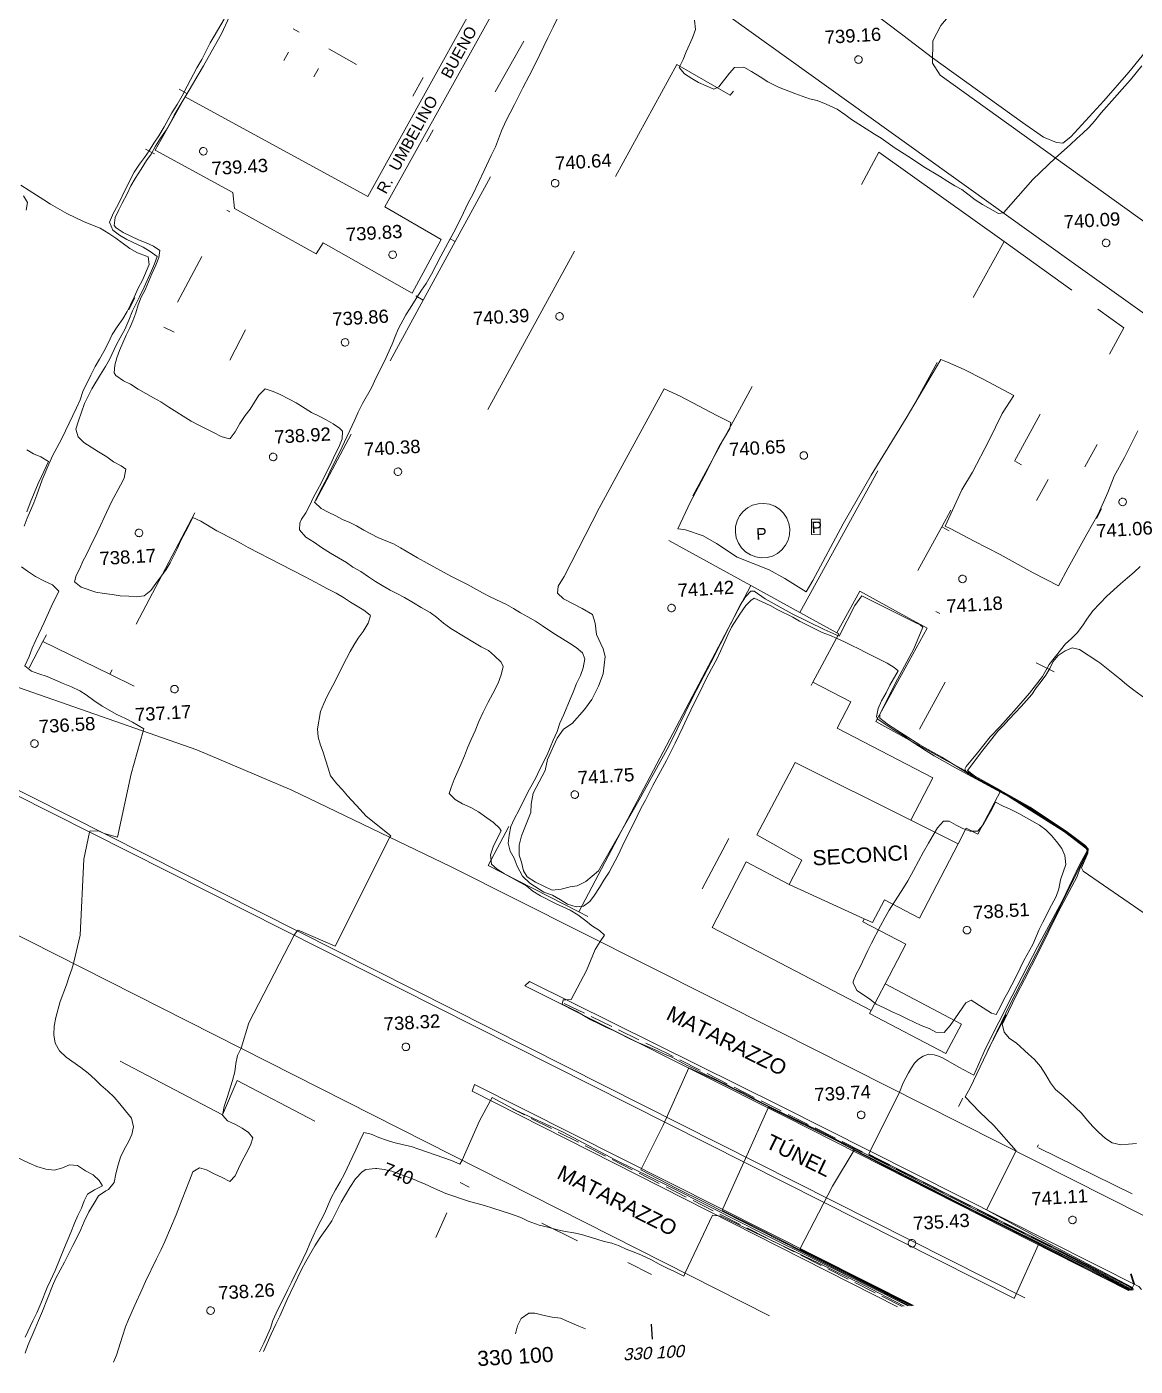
# Model space of a CAD drawing. Header units: metres. Extents: x 329311 to 330425, y 7396637 to 7397287.
# Drawn here: x 330060.4 to 330207, y 7396687.3 to 7396864.5 of the extents above; entities that cross this region are included whole.
import ezdxf
from ezdxf.enums import TextEntityAlignment as Align

# ---------------------------------------------------------------- set-up
doc = ezdxf.new("R2010")
doc.units = ezdxf.units.M
doc.linetypes.add('T02', pattern=[4, 3, -1])
doc.layers.get('0').update_dxf_attribs({"lineweight": 18})
for name, color, linetype, lineweight in [('100_SIST_VIARIO_MEIO_FIO', 8, 'Continuous', 18), ('108_SEP_FIS_CANT_CENT_ILHA', 9, 'Continuous', 18), ('114_VD_PASS_DE_NIVEL', 190, 'Continuous', 18), ('122_TUN', 190, 'T02', 18), ('124_TUN_TOP', 7, 'Continuous', 18), ('144_P_DUPLA_ASF_TOP', 7, 'Continuous', 18), ('168_P_SIMP_PARALE_TOP', 7, 'Continuous', 18), ('206_MURO_E_MURO_ARRIMO', 9, 'Continuous', 18), ('216_EDIF_NOTAVEL', 9, 'Continuous', 18), ('218_EDIF_NOTAVEL_TOP', 7, 'Continuous', 18), ('220_PISCINA_TOP', 4, 'Continuous', 18), ('600_CURVA_MESTRA', 9, 'Continuous', 18), ('602_CURVA_MESTRA_TOP', 9, 'Continuous', 18), ('604_CURVA_INTERM', 9, 'Continuous', 18), ('606_PTO_COTADO', 9, 'Continuous', 18), ('608_PTO_COTADO_INTERVIA', 9, 'Continuous', 18), ('624_SEGM_CURVA_MESTRA', 14, 'Continuous', 18), ('902_MALHA_TEXTO_COORD_UTM', 7, 'Continuous', 13)]:
    doc.layers.add(name, color=color, linetype=linetype, lineweight=lineweight)
doc.layers.add('910_COORD_UTM_COR_ALEGRE', color=7, linetype='Continuous')
doc.styles.get("Standard").update_dxf_attribs({"font": 'arial.ttf'})
doc.styles.add('Style-Arial', font='arial.ttf', dxfattribs={"height": 2})

# ---------------------------------------------------------------- blocks, each defined once
blk = doc.blocks.new('SP04')
at = {"color": 0, "linetype": 'Continuous', "lineweight": 30}
blk.add_line((-1.04, -1.04), (0, 0), dxfattribs=at)
blk = doc.blocks.new('SP09')
at = {"color": 0, "linetype": 'Continuous'}
blk.add_lwpolyline([(-0.03, -0.51), (-0.14, -0.49), (-0.24, -0.46), (-0.31, -0.42), (-0.35, -0.39), (-0.42, -0.31), (-0.47, -0.24), (-0.51, -0.15), (-0.52, -0.09), (-0.52, 0.03), (-0.51, 0.11), (-0.48, 0.2), (-0.44, 0.27), (-0.4, 0.33), (-0.32, 0.39), (-0.23, 0.44), (-0.15, 0.48), (-0.1, 0.48), (-0.03, 0.48), (0.08, 0.48), (0.19, 0.44), (0.27, 0.4), (0.35, 0.32), (0.41, 0.23), (0.46, 0.11), (0.48, 0.03), (0.48, -0.03), (0.47, -0.08), (0.44, -0.21), (0.38, -0.3), (0.31, -0.38), (0.23, -0.44), (0.1, -0.49), (0.02, -0.51)], close=True, dxfattribs=at)
blk = doc.blocks.new('SP10')
at = {"color": 0, "linetype": 'Continuous'}
blk.add_lwpolyline([(-0.03, -0.51), (-0.14, -0.49), (-0.24, -0.46), (-0.31, -0.42), (-0.35, -0.39), (-0.42, -0.31), (-0.47, -0.24), (-0.51, -0.15), (-0.52, -0.09), (-0.52, 0.03), (-0.51, 0.11), (-0.48, 0.2), (-0.44, 0.27), (-0.4, 0.33), (-0.32, 0.39), (-0.23, 0.44), (-0.15, 0.48), (-0.1, 0.48), (-0.03, 0.48), (0.08, 0.48), (0.19, 0.44), (0.27, 0.4), (0.35, 0.32), (0.41, 0.23), (0.46, 0.11), (0.48, 0.03), (0.48, -0.03), (0.47, -0.08), (0.44, -0.21), (0.38, -0.3), (0.31, -0.38), (0.23, -0.44), (0.1, -0.49), (0.02, -0.51)], close=True, dxfattribs=at)

msp = doc.modelspace()

# ---------------------------------------------------------------- linework, layer by layer
at = {"layer": '100_SIST_VIARIO_MEIO_FIO'}
msp.add_lwpolyline([(330218.142, 7396831.568), (330181.209, 7396858.126), (330180.167, 7396859.709), (330180.206, 7396862.661), (330181.264, 7396864.688), (330205.606, 7396893.579), (330241.639, 7396935.98), (330247.101, 7396936.612), (330341.836, 7396867.027), (330341.982, 7396865.227), (330341.565, 7396864.207), (330334.3, 7396854.129), (330285.954, 7396789.712), (330283.975, 7396788.172), (330280.918, 7396787.83), (330279.39, 7396788.015), (330258.134, 7396802.792)], close=True, dxfattribs=at)
for points in [[(330222.613, 7396699.976), (330159.783, 7396731.679), (330116.543, 7396753.407), (330095.47, 7396763.548), (330082.886, 7396768.852), (330050.286, 7396780.228), (330040.656, 7396784.277), (330026.807, 7396790.655), (329966.229, 7396821.613), (329964.315, 7396823.269), (329963.609, 7396824.328), (329963.143, 7396828.674), (329963.81, 7396834.968), (329964.124, 7396836.525), (329965.711, 7396839.128), (329969.207, 7396842.074), (329970.247, 7396843.141), (330004.931, 7396911.746)], [(330126.861, 7396880.623), (330105.491, 7396842.057), (330081.328, 7396855.232), (330077.359, 7396848.192), (330087.66, 7396842.607), (330087.882, 7396840.48), (330098.687, 7396834.467), (330099.583, 7396835.954), (330111.38, 7396829.296), (330115.209, 7396836.369), (330107.748, 7396840.69), (330128.246, 7396877.599)], [(330134.729, 7396879.223), (330198.228, 7396833.698), (330214.843, 7396821.808)], [(330015.507, 7396713.024), (330035.403, 7396752.912), (330037.058, 7396754.069), (330038.094, 7396754.349), (330039.705, 7396754.207), (330158.643, 7396694.019)], [(330206.088, 7396697.372), (330160.687, 7396720.37), (330126.277, 7396737.661), (330126.868, 7396738.208), (330160.144, 7396721.744), (330207.462, 7396697.874), (330207.817, 7396697.494)], [(330175.565, 7396695.215), (330119.282, 7396723.726), (330119.586, 7396724.581), (330177.666, 7396695.364)]]:
    msp.add_lwpolyline(points, dxfattribs=at)
at = {"layer": '108_SEP_FIS_CANT_CENT_ILHA'}
msp.add_lwpolyline([(330192.387, 7396696.404), (330050.752, 7396767.804), (329987.049, 7396800.076), (329972.434, 7396807.171), (329972.104, 7396806.698), (330191.031, 7396696.308)], dxfattribs=at)
at = {"layer": '114_VD_PASS_DE_NIVEL'}
msp.add_lwpolyline([(330206.857, 7396698.173), (330206.476, 7396697.4)], dxfattribs=at)
at = {"layer": '122_TUN'}
for points in [[(330206.639, 7396697.732), (330144.946, 7396728.77), (330131.264, 7396735.431)], [(330176.162, 7396695.257), (330124.628, 7396721.37)]]:
    msp.add_lwpolyline(points, dxfattribs=at)
at = {"layer": '206_MURO_E_MURO_ARRIMO'}
for p, q in [((330146.364, 7396859.502), (330153.406, 7396855.449)), ((330111.453, 7396855.349), (330112.831, 7396857.787)), ((330080.541, 7396856.25), (330081.582, 7396855.687)), ((330153.406, 7396855.449), (330153.868, 7396856.014)), ((330114.13, 7396850.886), (330113.242, 7396849.299)), ((330077.268, 7396847.724), (330076.107, 7396848.338)), ((330170.792, 7396843.635), (330173.104, 7396847.912)), ((330173.104, 7396847.912), (330189.645, 7396836.121)), ((330087.227, 7396840.034), (330086.835, 7396840.248)), ((330116.371, 7396836.479), (330117.038, 7396836.092)), ((330117.038, 7396836.092), (330112.837, 7396828.35)), ((330189.645, 7396836.121), (330198.616, 7396829.653)), ((330112.837, 7396828.35), (330111.848, 7396828.905)), ((330202.071, 7396827.162), (330205.488, 7396824.699)), ((330201.855, 7396799.455), (330202.519, 7396800.733)), ((330178.233, 7396792.611), (330181.402, 7396798.37)), ((330181.402, 7396798.37), (330182.385, 7396797.829)), ((330181.149, 7396786.887), (330180.641, 7396787.146)), ((330062.517, 7396783.194), (330060.694, 7396779.7)), ((330071.368, 7396778.871), (330062.517, 7396783.194)), ((330196.254, 7396779.181), (330193.91, 7396780.377)), ((330074.576, 7396777.303), (330071.368, 7396778.871)), ((330133.401, 7396747.454), (330121.432, 7396753.59)), ((330134.604, 7396746.837), (330133.401, 7396747.454)), ((330072.735, 7396727.669), (330086.285, 7396720.573)), ((330086.285, 7396720.573), (330088.228, 7396725.112)), ((330088.228, 7396725.112), (330098.485, 7396719.751)), ((330194.209, 7396716.244), (330206.59, 7396710.161)), ((330117.696, 7396711.631), (330118.909, 7396711.03)), ((330128.521, 7396706.266), (330133.224, 7396703.936)), ((330139.895, 7396701.047), (330143.024, 7396699.459))]:
    msp.add_line(p, q, dxfattribs=at)
for points in [[(330095.607, 7396864.23), (330096.412, 7396863.778)], [(330094.402, 7396860.033), (330094.993, 7396861.134)], [(330100.349, 7396861.572), (330103.999, 7396859.526)], [(330126.151, 7396862.588), (330122.323, 7396855.891)], [(330146.364, 7396859.502), (330138.254, 7396844.699)], [(330098.377, 7396857.898), (330098.969, 7396859)], [(330117.038, 7396836.092), (330121.727, 7396844.649)], [(330132.848, 7396834.833), (330121.372, 7396813.884)], [(330189.645, 7396836.121), (330185.572, 7396828.719)], [(330080.305, 7396828.084), (330083.538, 7396834.107)], [(330073.879, 7396827.083), (330074.702, 7396828.661)], [(330108.475, 7396820.311), (330112.837, 7396828.35)], [(330079.878, 7396824.096), (330078.526, 7396824.769)], [(330087.239, 7396820.432), (330089.325, 7396824.444)], [(330203.577, 7396821.228), (330205.488, 7396824.699)], [(330180.821, 7396820.085), (330177.666, 7396814.353)], [(330156.32, 7396816.914), (330148.502, 7396802.478)], [(330194.435, 7396813.285), (330191.012, 7396807.065)], [(330103.288, 7396810.644), (330098.609, 7396801.847)], [(330201.945, 7396809.246), (330200.325, 7396806.302)], [(330191.145, 7396806.992), (330191.935, 7396806.558)], [(330172.957, 7396805.794), (330162.633, 7396787.033)], [(330195.46, 7396804.618), (330193.927, 7396801.833)], [(330074.866, 7396785.498), (330082.636, 7396800.215)], [(330182.611, 7396800.567), (330181.402, 7396798.37)], [(330156.153, 7396790.599), (330145.302, 7396796.57)], [(330133.401, 7396747.454), (330156.153, 7396790.599)], [(330162.633, 7396787.033), (330156.153, 7396790.599)], [(330167.535, 7396784.335), (330162.633, 7396787.033)], [(330062.517, 7396783.194), (330062.991, 7396784.103)], [(330071.368, 7396778.871), (330071.678, 7396779.459)], [(330164.125, 7396777.371), (330164.366, 7396777.819)], [(330178.469, 7396771.62), (330181.879, 7396777.817)], [(330124.159, 7396758.717), (330121.432, 7396753.59)], [(330149.699, 7396750.506), (330153.265, 7396757.146)], [(330189.933, 7396733.796), (330187.497, 7396729.137)], [(330184.182, 7396722.799), (330183.602, 7396721.689)], [(330194.193, 7396716.642), (330194.032, 7396716.334)], [(330114.514, 7396704.36), (330115.939, 7396707.616)]]:
    msp.add_lwpolyline(points, dxfattribs=at)
at = {"layer": '216_EDIF_NOTAVEL'}
for points in [[(330175.294, 7396787.27), (330170.578, 7396789.865), (330167.535, 7396784.335), (330167.789, 7396784.195), (330164.366, 7396777.819), (330169.38, 7396775.207), (330167.582, 7396771.754), (330180.226, 7396765.17), (330177.311, 7396759.574), (330183.557, 7396756.455), (330184.633, 7396758.522), (330186.187, 7396757.712), (330189.205, 7396763.508), (330184.463, 7396766.117), (330181.6, 7396767.693), (330177.538, 7396769.928), (330172.673, 7396772.605), (330179.476, 7396784.969)], [(330161.247, 7396751.068), (330171.165, 7396746.535), (330172.256, 7396746.036), (330173.831, 7396749.023), (330178.457, 7396746.584), (330183.557, 7396756.455), (330177.311, 7396759.574), (330162.017, 7396767.211), (330156.962, 7396757.624), (330162.914, 7396754.268)], [(330161.247, 7396751.068), (330171.165, 7396746.535), (330170.957, 7396746.135), (330176.647, 7396743.172), (330173.915, 7396737.925), (330172.085, 7396734.411), (330151.022, 7396745.38), (330155.546, 7396754.068)], [(330173.915, 7396737.925), (330172.085, 7396734.411), (330171.866, 7396733.995), (330181.937, 7396728.684), (330184.004, 7396732.604)]]:
    msp.add_lwpolyline(points, close=True, dxfattribs=at)
at = {"layer": '220_PISCINA_TOP'}
for points in [[(330161.309, 7396798.081), (330161.186, 7396798.826), (330160.911, 7396799.528), (330160.496, 7396800.158), (330159.96, 7396800.688), (330159.324, 7396801.094), (330158.618, 7396801.36), (330157.873, 7396801.473), (330157.12, 7396801.428), (330156.393, 7396801.228), (330155.723, 7396800.882), (330155.14, 7396800.403), (330154.669, 7396799.814), (330154.331, 7396799.14), (330154.141, 7396798.41), (330154.106, 7396797.656), (330154.229, 7396796.912), (330154.504, 7396796.21), (330154.919, 7396795.58), (330155.456, 7396795.05), (330156.091, 7396794.644), (330156.797, 7396794.378), (330157.543, 7396794.265), (330158.296, 7396794.309), (330159.023, 7396794.509), (330159.693, 7396794.856), (330160.276, 7396795.335), (330160.746, 7396795.924), (330161.084, 7396796.598), (330161.275, 7396797.328)], [(330164.163, 7396797.332), (330165.314, 7396797.325), (330165.326, 7396799.378), (330164.175, 7396799.384)]]:
    msp.add_lwpolyline(points, close=True, dxfattribs=at)
at = {"layer": '600_CURVA_MESTRA', "elevation": 740}
for points in [[(330206.596, 7396697.408), (330206.659, 7396697.56), (330206.585, 7396697.621), (330206.217, 7396697.831), (330200.605, 7396700.795), (330195.246, 7396703.545), (330182.356, 7396709.99), (330173.031, 7396714.739), (330171.745, 7396715.393), (330171.925, 7396715.801), (330175.805, 7396723.594), (330176.299, 7396724.842), (330177.022, 7396726.156), (330177.4, 7396726.803), (330177.817, 7396727.428), (330178.338, 7396727.961), (330178.954, 7396728.362), (330179.666, 7396728.598), (330180.405, 7396728.535), (330181.124, 7396728.315), (330181.602, 7396728.091), (330183.649, 7396726.88), (330185.64, 7396725.855), (330187.193, 7396729.378), (330190.714, 7396736.309), (330194.074, 7396742.802), (330197.354, 7396748.851), (330199.651, 7396753.727), (330200.633, 7396755.514), (330200.484, 7396755.858), (330197.632, 7396758.015), (330190.311, 7396762.675), (330183.219, 7396766.468), (330180.393, 7396768.095), (330179.351, 7396768.738), (330178.465, 7396769.315), (330177.376, 7396769.997), (330176.528, 7396770.638), (330174.965, 7396771.555), (330173.919, 7396772.247), (330172.966, 7396772.912), (330172.781, 7396773.217), (330173.002, 7396774.337), (330173.451, 7396775.337), (330174.043, 7396776.411), (330174.554, 7396777.439), (330175.648, 7396779.312), (330175.132, 7396779.764), (330174.179, 7396780.317), (330171.366, 7396781.764), (330170.458, 7396782.23), (330169.505, 7396782.649), (330168.546, 7396783.161), (330167.56, 7396783.604), (330166.575, 7396784.016), (330165.579, 7396784.405), (330164.518, 7396784.904), (330163.545, 7396785.426), (330162.599, 7396785.91), (330161.702, 7396786.424), (330159.712, 7396787.394), (330158.718, 7396787.983), (330156.609, 7396788.918), (330156.14, 7396788.617), (330155.477, 7396787.965), (330154.696, 7396786.822), (330153.601, 7396785.11), (330153.122, 7396784.089), (330152.16, 7396781.907), (330151.648, 7396780.871), (330150.969, 7396779.575), (330150.248, 7396778.283), (330149.792, 7396777.319), (330149.342, 7396776.305), (330148.757, 7396775.228), (330147.685, 7396773.006), (330147.144, 7396771.89), (330146.151, 7396769.74), (330144.994, 7396767.457), (330143.213, 7396764.157), (330142.203, 7396762.197), (330141.673, 7396761.204), (330141.118, 7396760.115), (330139.151, 7396756.066), (330138.618, 7396754.941), (330137.406, 7396752.706), (330136.724, 7396751.646), (330136.143, 7396750.661), (330135.487, 7396749.631), (330134.876, 7396748.808), (330134.046, 7396748.181), (330133.045, 7396748.094), (330131.893, 7396748.447), (330130.976, 7396749.051), (330129.918, 7396749.632), (330128.778, 7396750.032), (330126.908, 7396751.24), (330125.949, 7396752.148), (330125.251, 7396753.479), (330124.84, 7396754.535), (330124.309, 7396755.453), (330124.07, 7396756.533), (330124.203, 7396757.598), (330124.417, 7396758.728), (330124.859, 7396759.716), (330125.506, 7396760.912), (330126.712, 7396763.364), (330127.255, 7396764.297), (330127.783, 7396765.266), (330128.216, 7396766.204), (330129.207, 7396768.23), (330130.016, 7396770.154), (330130.556, 7396771.306), (330130.897, 7396772.401), (330131.406, 7396773.561), (330132.25, 7396775.593), (330132.661, 7396776.514), (330133.104, 7396777.647), (330133.629, 7396778.714), (330133.968, 7396779.728), (330134.203, 7396780.905), (330133.873, 7396781.697), (330133.05, 7396782.418), (330132.186, 7396782.977), (330130.318, 7396784.139), (330129.46, 7396784.705), (330128.609, 7396785.292), (330127.655, 7396785.888), (330126.658, 7396786.468), (330125.703, 7396786.994), (330124.783, 7396787.555), (330123.831, 7396788.072), (330121.669, 7396789.104), (330120.664, 7396789.621), (330118.699, 7396790.732), (330116.649, 7396791.772), (330115.52, 7396792.367), (330113.366, 7396793.578), (330112.087, 7396794.256), (330109.799, 7396795.594), (330108.913, 7396796.109), (330107.862, 7396796.507), (330106.836, 7396796.966), (330104.984, 7396797.918), (330103.999, 7396798.49), (330103.103, 7396798.956), (330102.166, 7396799.356), (330101.255, 7396799.82), (330100.243, 7396800.29), (330099.345, 7396800.78), (330098.426, 7396801.635), (330099.501, 7396803.723), (330100.118, 7396804.865), (330100.664, 7396806.027), (330101.765, 7396808.204), (330103.762, 7396812.509), (330104.203, 7396813.542), (330104.786, 7396814.664), (330105.983, 7396816.764), (330106.606, 7396818.126), (330107.693, 7396820.276), (330108.697, 7396822.516), (330109.098, 7396823.543), (330109.501, 7396824.511), (330110.514, 7396826.401), (330111.097, 7396827.283), (330111.88, 7396828.577), (330112.589, 7396829.663), (330113.198, 7396830.559), (330113.932, 7396831.769), (330115.144, 7396834.176), (330116.408, 7396836.445), (330117.078, 7396837.75), (330118.154, 7396839.923), (330118.764, 7396841.22), (330119.375, 7396842.323), (330120.873, 7396845.517), (330121.825, 7396847.471), (330122.383, 7396848.651), (330123.173, 7396850.747), (330123.732, 7396852.024), (330124.896, 7396854.252), (330125.993, 7396856.435), (330126.827, 7396858.016), (330127.702, 7396859.741), (330129.287, 7396863.063), (330129.996, 7396864.438), (330130.63, 7396865.758)], [(330148.685, 7396865.398), (330148.85, 7396864.171), (330148.441, 7396863.045), (330147.589, 7396861.189), (330147.196, 7396860.182), (330146.698, 7396859.133), (330147.367, 7396858.296), (330148.34, 7396857.665), (330149.245, 7396857.158), (330151.274, 7396856.238), (330151.938, 7396856.57), (330153.355, 7396858.373), (330154.011, 7396859.134), (330155.214, 7396859.148), (330156.255, 7396858.617), (330157.402, 7396857.908), (330158.399, 7396857.214), (330159.835, 7396856.516), (330161.967, 7396855.665), (330163.937, 7396854.997), (330164.944, 7396854.75), (330166.133, 7396854.264), (330167.557, 7396853.615), (330168.581, 7396852.925), (330169.488, 7396852.253), (330171.405, 7396851.013), (330172.525, 7396850.312), (330173.372, 7396849.759), (330175.229, 7396848.458), (330177.254, 7396847.177), (330179.044, 7396846.007), (330181.117, 7396844.743), (330182.214, 7396844.043), (330183.153, 7396843.488), (330184.069, 7396842.971), (330185.847, 7396841.615), (330186.803, 7396841.013), (330188.9, 7396839.829), (330189.587, 7396839.893), (330193.442, 7396844.308), (330196.43, 7396847.181), (330197.593, 7396848.176), (330198.451, 7396848.941), (330199.284, 7396849.744), (330200.078, 7396850.453), (330200.844, 7396851.176), (330201.626, 7396852.036), (330202.509, 7396853.112), (330204.235, 7396855.093), (330205.636, 7396856.652), (330206.391, 7396857.504), (330207.884, 7396859.344)], [(330091.697, 7396689.288), (330092.71, 7396691.581), (330093.346, 7396692.886), (330093.845, 7396693.964), (330094.817, 7396696.184), (330095.774, 7396698.097), (330096.237, 7396699.12), (330096.717, 7396700.115), (330097.295, 7396701.19), (330098.495, 7396703.243), (330099.198, 7396704.361), (330100.097, 7396705.613), (330100.724, 7396706.569), (330101.378, 7396707.894), (330101.966, 7396709.035), (330103.098, 7396710.989), (330103.879, 7396712.11), (330104.738, 7396713.058), (330105.224, 7396713.344), (330106.529, 7396713.513), (330106.689, 7396713.494)]]:
    msp.add_lwpolyline(points, dxfattribs=at)
at = {"layer": '600_CURVA_MESTRA', "flags": 128}
for points, elevation in [([(330112.22, 7396711.776), (330113.006, 7396711.446), (330114.325, 7396710.861), (330115.824, 7396710.168), (330118.818, 7396709.189), (330120.946, 7396708.586), (330122.014, 7396708.227), (330124.504, 7396707.446), (330125.72, 7396707.012), (330126.697, 7396706.531), (330128.147, 7396705.994), (330129.324, 7396705.727), (330130.588, 7396705.395), (330131.634, 7396705.142), (330132.734, 7396704.986), (330133.753, 7396704.783), (330135.788, 7396704.161), (330136.776, 7396703.837), (330137.782, 7396703.622), (330138.731, 7396703.257), (330139.687, 7396702.805), (330140.742, 7396702.42), (330141.706, 7396702.032), (330142.912, 7396701.452), (330144.027, 7396700.84), (330145.112, 7396700.301), (330146.079, 7396699.868), (330147.286, 7396699.241), (330147.471, 7396699.673), (330151.086, 7396707.299), (330151.861, 7396707.233), (330152.206, 7396707.203), (330158.781, 7396704.019), (330165.227, 7396700.927), (330171.01, 7396698.086), (330176.441, 7396695.277)], 740), ([(330191.003, 7396696.306), (330194.194, 7396703.432)], 735), ([(330194.194, 7396703.432), (330206.132, 7396697.375)], 735)]:
    msp.add_lwpolyline(points, dxfattribs=dict(at, elevation=elevation))
at = {"layer": '604_CURVA_INTERM', "flags": 128}
for points, elevation in [([(330212.788, 7396866.662), (330206.137, 7396858.508), (330202.833, 7396854.695), (330198.496, 7396849.941), (330197.412, 7396849.132), (330196.57, 7396849.219), (330194.846, 7396849.926), (330192.086, 7396851.859), (330180.203, 7396860.404), (330176.267, 7396863.402), (330169.942, 7396868.222)], 739), ([(330086.512, 7396865.525), (330085.189, 7396863.255), (330084.643, 7396862.374), (330084.134, 7396861.333), (330083.535, 7396860.187), (330082.889, 7396859.061), (330081.606, 7396856.667), (330080.936, 7396855.368), (330080.277, 7396854.247), (330079.593, 7396853.136), (330079.083, 7396852.257), (330078.569, 7396851.285), (330077.873, 7396850.087), (330077.216, 7396849.118), (330076.593, 7396848.111), (330075.955, 7396847.22), (330075.29, 7396846.328), (330074.606, 7396845.274), (330073.552, 7396843.211), (330072.414, 7396840.918), (330071.876, 7396839.902), (330071.316, 7396838.657), (330071.754, 7396837.61), (330072.665, 7396836.957), (330073.647, 7396836.384), (330075.779, 7396835.347), (330076.709, 7396834.802), (330077.627, 7396834.111), (330077.278, 7396833.164), (330076.898, 7396832.231), (330075.915, 7396830.081), (330075.304, 7396828.792), (330074.373, 7396826.929), (330073.89, 7396825.716), (330073.363, 7396824.464), (330072.734, 7396823.363), (330072.248, 7396822.475), (330071.349, 7396820.499), (330070.813, 7396819.566), (330070.145, 7396818.518), (330069.003, 7396816.63), (330068.029, 7396814.682), (330067.24, 7396812.39), (330066.874, 7396811.272), (330067.175, 7396810.253), (330067.94, 7396809.512), (330069.884, 7396808.276), (330070.97, 7396807.64), (330071.874, 7396806.962), (330072.889, 7396806.443), (330073.502, 7396805.989), (330073.284, 7396804.826), (330072.787, 7396803.868), (330071.597, 7396801.682), (330070.621, 7396799.618), (330070.133, 7396798.551), (330069.72, 7396797.599), (330068.741, 7396795.652), (330068.303, 7396794.718), (330067.811, 7396793.809), (330067.403, 7396792.869), (330066.94, 7396791.946), (330066.7, 7396791.114), (330067.57, 7396790.389), (330069.532, 7396789.736), (330070.625, 7396789.544), (330071.701, 7396789.428), (330072.723, 7396789.241), (330073.877, 7396789.188), (330074.886, 7396789.119), (330075.901, 7396789.259), (330076.797, 7396789.952), (330077.451, 7396790.874), (330078.825, 7396792.713), (330079.336, 7396793.613), (330079.863, 7396794.593), (330080.314, 7396795.535), (330080.724, 7396796.481), (330081.781, 7396798.447), (330082.246, 7396799.446), (330082.346, 7396799.613), (330083.419, 7396799.111), (330085.533, 7396797.842), (330087.694, 7396796.752), (330088.76, 7396796.176), (330089.668, 7396795.639), (330093.967, 7396793.416), (330097.198, 7396791.773), (330099.182, 7396790.713), (330100.072, 7396790.216), (330101.318, 7396789.606), (330102.29, 7396789.029), (330103.227, 7396788.391), (330104.104, 7396787.883), (330104.973, 7396787.352), (330105.81, 7396786.683), (330105.862, 7396786.591), (330105.537, 7396785.626), (330104.868, 7396784.54), (330104.229, 7396783.651), (330103.666, 7396782.731), (330103.166, 7396781.864), (330102.191, 7396780.021), (330101.266, 7396778.141), (330100.138, 7396775.964), (330099.67, 7396775.017), (330099.252, 7396773.954), (330098.852, 7396771.651), (330098.953, 7396770.531), (330099.239, 7396769.497), (330099.61, 7396768.565), (330099.919, 7396767.54), (330100.275, 7396766.466), (330100.571, 7396765.42), (330101.382, 7396764.392), (330102.132, 7396763.595), (330102.831, 7396762.777), (330104.498, 7396760.984), (330105.243, 7396760.16), (330105.712, 7396759.725), (330108.531, 7396757.474), (330108.425, 7396757.314), (330101.194, 7396742.912), (330096.291, 7396745.011), (330096.166, 7396744.91), (330095.769, 7396744.342), (330089.763, 7396732.741), (330088.732, 7396729.397), (330088.272, 7396728.423), (330088.058, 7396727.371), (330087.905, 7396726.258), (330087.62, 7396725.153), (330086.879, 7396722.881), (330086.508, 7396721.676), (330086.263, 7396720.537), (330086.96, 7396719.79), (330087.988, 7396719.326), (330088.896, 7396718.809), (330089.719, 7396718.236), (330090.296, 7396717.552), (330089.983, 7396716.588), (330089.405, 7396715.459), (330088.84, 7396714.412), (330088.401, 7396713.47), (330087.941, 7396712.534), (330087.245, 7396711.771), (330086.248, 7396712.296), (330085.257, 7396712.759), (330084.182, 7396713.305), (330083.223, 7396713.592), (330082.345, 7396713.054), (330081.928, 7396711.888), (330080.928, 7396709.455), (330080.128, 7396707.365), (330078.634, 7396703.821), (330078.183, 7396702.777), (330077.553, 7396701.533), (330076.112, 7396698.531), (330075.598, 7396697.455), (330074.678, 7396695.408), (330073.867, 7396693.523), (330073.447, 7396692.535), (330073.03, 7396691.334), (330072.246, 7396688.807), (330071.867, 7396687.887)], 738), ([(330087.215, 7396865.851), (330086.15, 7396863.574), (330084.402, 7396860.442), (330083.767, 7396859.345), (330083.056, 7396858.167), (330081.864, 7396856.114), (330079.877, 7396852.821), (330079.406, 7396851.871), (330078.806, 7396850.823), (330078.09, 7396849.799), (330077.427, 7396848.718), (330076.835, 7396847.675), (330076.236, 7396846.831), (330075.511, 7396845.668), (330074.717, 7396844.463), (330074.152, 7396843.485), (330073.686, 7396842.403), (330073.019, 7396841.201), (330072.557, 7396840.3), (330072.087, 7396839.272), (330071.936, 7396838.217), (330072.206, 7396837.904), (330073.121, 7396837.31), (330075.152, 7396836.313), (330076.167, 7396835.93), (330077.149, 7396835.481), (330077.985, 7396834.92), (330077.865, 7396833.975), (330077.464, 7396832.98), (330076.935, 7396831.835), (330076.05, 7396829.722), (330075.523, 7396828.736), (330075.137, 7396827.718), (330074.799, 7396826.677), (330074.434, 7396825.636), (330074.023, 7396824.678), (330073.548, 7396823.729), (330073.085, 7396822.722), (330072.649, 7396821.69), (330072.316, 7396820.743), (330072.026, 7396819.771), (330071.951, 7396818.725), (330072.175, 7396818.406), (330073.171, 7396817.698), (330074.115, 7396817.217), (330075.135, 7396816.585), (330077.16, 7396815.44), (330078.131, 7396814.885), (330079.179, 7396814.191), (330082.133, 7396812.355), (330083.061, 7396811.855), (330084.017, 7396811.368), (330085.097, 7396810.862), (330086.082, 7396810.328), (330087.164, 7396810.013), (330087.279, 7396810.051), (330087.963, 7396810.939), (330088.55, 7396812.026), (330089.258, 7396813.095), (330089.922, 7396813.934), (330090.527, 7396814.85), (330091.066, 7396815.797), (330091.922, 7396816.61), (330092.975, 7396816.285), (330093.9, 7396815.887), (330095.094, 7396815.239), (330096.022, 7396814.777), (330098.054, 7396813.482), (330099.046, 7396813.009), (330099.977, 7396812.506), (330100.896, 7396811.976), (330101.735, 7396811.404), (330102.164, 7396811.019), (330102.087, 7396810.01), (330101.649, 7396808.894), (330101.178, 7396807.997), (330100.734, 7396807.029), (330099.357, 7396804.23), (330098.779, 7396803.168), (330098.283, 7396802.188), (330097.825, 7396801.217), (330097.278, 7396800.225), (330096.748, 7396799.364), (330096.514, 7396798.849), (330096.453, 7396797.975), (330097.308, 7396796.999), (330098.452, 7396796.292), (330099.382, 7396795.613), (330100.554, 7396794.864), (330102.682, 7396793.635), (330103.523, 7396793.05), (330104.554, 7396792.447), (330105.589, 7396791.735), (330106.493, 7396791.142), (330107.41, 7396790.59), (330108.447, 7396790.005), (330109.343, 7396789.53), (330110.362, 7396789.035), (330111.536, 7396788.309), (330112.564, 7396787.696), (330113.728, 7396787.031), (330114.564, 7396786.426), (330115.494, 7396785.613), (330116.499, 7396784.933), (330118.384, 7396783.774), (330119.368, 7396783.158), (330120.502, 7396782.513), (330121.444, 7396782.004), (330122.257, 7396781.297), (330123.13, 7396780.485), (330123.413, 7396779.88), (330123.139, 7396778.793), (330122.726, 7396777.692), (330122.032, 7396776.314), (330121.4, 7396775.162), (330120.771, 7396773.839), (330120.169, 7396772.627), (330119.69, 7396771.396), (330119.188, 7396770.22), (330118.688, 7396769.141), (330118.299, 7396768.095), (330117.816, 7396766.92), (330116.92, 7396764.935), (330116.524, 7396763.889), (330116.259, 7396763.112), (330117.064, 7396762.295), (330118.009, 7396761.749), (330119.144, 7396761.227), (330120.12, 7396760.669), (330121.225, 7396759.896), (330122.109, 7396759.239), (330122.921, 7396758.51), (330123.136, 7396758.155), (330122.596, 7396757.143), (330122.079, 7396756.058), (330121.736, 7396754.981), (330121.839, 7396753.75), (330122.601, 7396753.075), (330123.569, 7396752.474), (330126.516, 7396750.836), (330127.335, 7396750.168), (330128.35, 7396749.561), (330130.321, 7396748.545), (330132.266, 7396747.682), (330133.292, 7396747.042), (330134.176, 7396746.396), (330135.22, 7396745.551), (330136.128, 7396744.955), (330136.782, 7396744.376), (330136.236, 7396743.511), (330135.555, 7396742.45), (330134.406, 7396739.69), (330132.414, 7396735.843), (330131.687, 7396735.823), (330131.322, 7396735.813), (330131.19, 7396735.222), (330133.052, 7396734.292), (330134.019, 7396733.741), (330134.982, 7396733.168), (330136.026, 7396732.686), (330137.049, 7396732.163), (330137.984, 7396731.759), (330138.97, 7396731.281), (330139.869, 7396730.795), (330140.904, 7396730.299), (330141.853, 7396729.883), (330142.788, 7396729.517), (330143.82, 7396729.061), (330144.739, 7396728.624), (330145.689, 7396728.207), (330147.637, 7396727.169), (330148.684, 7396726.683), (330149.699, 7396726.16), (330151.883, 7396725.072), (330153.139, 7396724.449), (330154.031, 7396723.979), (330155.125, 7396723.497), (330156.281, 7396722.868), (330157.224, 7396722.376), (330158.06, 7396721.978), (330161.71, 7396720.166), (330164.822, 7396718.646), (330168.055, 7396717.02), (330169.549, 7396716.249), (330171.396, 7396715.385), (330177.618, 7396712.2), (330185.9, 7396708.035), (330195.221, 7396703.382), (330200.564, 7396700.695), (330206.531, 7396697.507), (330206.556, 7396697.405)], 739), ([(330059.611, 7396843.555), (330060.708, 7396842.864), (330061.666, 7396842.232), (330062.664, 7396841.623), (330063.518, 7396841.054), (330064.468, 7396840.5), (330065.683, 7396839.834), (330067.998, 7396838.694), (330070.095, 7396837.857), (330071.231, 7396837.157), (330072.155, 7396836.555), (330073.011, 7396835.949), (330074.019, 7396835.185), (330075.015, 7396834.602), (330076.245, 7396834.166), (330076.446, 7396834.078), (330076.597, 7396833.08), (330075.679, 7396830.989), (330075.145, 7396829.929), (330074.577, 7396828.744), (330074.121, 7396827.737), (330073.653, 7396826.846), (330073.112, 7396825.885), (330072.346, 7396824.834), (330071.681, 7396823.81), (330071.159, 7396822.68), (330070.598, 7396821.57), (330070.022, 7396820.529), (330069.457, 7396819.56), (330068.88, 7396818.428), (330068.348, 7396817.33), (330067.869, 7396816.397), (330067.46, 7396815.183), (330066.972, 7396814.097), (330065.509, 7396811.087), (330064.981, 7396809.98), (330064.385, 7396808.823), (330063.836, 7396807.836), (330063.301, 7396806.655), (330062.43, 7396804.584), (330061.72, 7396802.596), (330061.313, 7396801.544), (330060.448, 7396799.516), (330060.043, 7396798.456)], 737), ([(330059.956, 7396842.141), (330060.486, 7396841.266), (330060.304, 7396840.235)], 736), ([(330207.325, 7396811.052), (330206.18, 7396808.774), (330205.559, 7396807.544), (330204.217, 7396805.069), (330203.361, 7396802.891), (330202.115, 7396800.042), (330200.606, 7396797.383), (330198.122, 7396792.927), (330196.849, 7396790.579), (330193.481, 7396792.303), (330189.129, 7396794.7), (330185.683, 7396796.482), (330182.63, 7396798.117), (330181.872, 7396798.462), (330184.078, 7396803.276), (330185.476, 7396805.614), (330187.652, 7396809.756), (330189.398, 7396813.348), (330190.954, 7396815.722), (330186.873, 7396817.889), (330184.352, 7396819.158), (330182.159, 7396820.152), (330181.302, 7396820.506), (330176.689, 7396812.733), (330172.081, 7396805.188), (330168.352, 7396798.761), (330164.349, 7396791.286), (330163.453, 7396789.755), (330160.64, 7396791.546), (330158.566, 7396792.658), (330154.328, 7396794.339), (330151.599, 7396796.177), (330149.856, 7396797.193), (330147.536, 7396797.98), (330146.915, 7396798.043), (330146.493, 7396798.124), (330148.153, 7396801.57), (330149.984, 7396805.049), (330151.949, 7396808.979), (330153.377, 7396811.37), (330153.504, 7396812.172), (330151.647, 7396813.097), (330146.801, 7396815.666), (330144.684, 7396816.612), (330138.066, 7396804.487), (330136.113, 7396800.82), (330131.488, 7396791.809), (330130.692, 7396790.507), (330130.568, 7396789.615), (330131.376, 7396788.837), (330133.834, 7396787.571), (330135.233, 7396786.763), (330135.552, 7396785.624), (330135.758, 7396784.119), (330136.644, 7396782.248), (330136.903, 7396781.225), (330136.61, 7396778.929), (330136.024, 7396777.278), (330135.128, 7396775.526), (330134.175, 7396774.199), (330132.537, 7396772.375), (330131.365, 7396771.621), (330130.563, 7396770.408), (330129.259, 7396767.576), (330128.934, 7396766.15), (330127.38, 7396763.144), (330127.088, 7396761.672), (330127.068, 7396760.566), (330125.816, 7396757.485), (330125.512, 7396756.256), (330125.512, 7396754.94), (330125.815, 7396753.995), (330126.109, 7396752.882), (330126.553, 7396752.074), (330127.675, 7396751.36), (330129.874, 7396750.326), (330131.072, 7396750.42), (330132.262, 7396750.739), (330133.167, 7396750.881), (330134.334, 7396751.45), (330136.015, 7396752.863), (330141.168, 7396761.866), (330145.295, 7396769.376), (330148.551, 7396776.022), (330150.844, 7396780.397), (330154.737, 7396787.987), (330155.462, 7396789.12), (330156.173, 7396789.864), (330156.578, 7396789.838), (330158.055, 7396788.861), (330161.61, 7396786.858), (330165.857, 7396784.778), (330167.854, 7396783.926), (330169.901, 7396787.972), (330170.858, 7396789.237), (330177.974, 7396785.683), (330178.572, 7396785.418), (330178.893, 7396785.088), (330177.707, 7396782.245), (330175.242, 7396777.631), (330173.201, 7396773.527), (330173.213, 7396773.072), (330174.369, 7396772.185), (330178.523, 7396769.55), (330181.405, 7396767.897), (330184.753, 7396765.809), (330184.988, 7396765.627), (330191.142, 7396762.267), (330192.905, 7396761.152), (330197.761, 7396758), (330200.432, 7396755.99), (330200.571, 7396755.853), (330200.604, 7396755.78), (330200.67, 7396755.462), (330198.131, 7396750.285), (330193.904, 7396741.907), (330190.516, 7396735.308), (330188.673, 7396731.55), (330185.145, 7396724.178), (330184.507, 7396722.97), (330186.403, 7396720.993), (330188.299, 7396719.196), (330191.233, 7396715.81), (330187.312, 7396708.039), (330194.053, 7396704.366), (330206.642, 7396697.738), (330206.739, 7396697.551), (330206.674, 7396697.414)], 741), ([(330060.385, 7396808.535), (330061.302, 7396808.038), (330062.234, 7396807.628), (330063.26, 7396806.997), (330062.322, 7396805.021), (330061.882, 7396804.084), (330060.839, 7396801.559), (330060.378, 7396800.346)], 736), ([(330059.674, 7396793.085), (330060.509, 7396792.482), (330061.529, 7396791.785), (330062.717, 7396791.202), (330063.797, 7396790.705), (330064.627, 7396789.863), (330063.611, 7396787.779), (330062.702, 7396785.693), (330061.583, 7396783.386), (330061.104, 7396782.306), (330060.689, 7396781.199), (330060.147, 7396779.994), (330061.016, 7396779.259), (330061.972, 7396778.901), (330063.086, 7396778.556), (330065.214, 7396777.653), (330066.301, 7396777.186), (330067.389, 7396776.662), (330068.267, 7396776.152), (330069.263, 7396775.389), (330070.372, 7396774.663), (330072.317, 7396773.531), (330073.436, 7396773.003), (330074.368, 7396772.509), (330075.871, 7396771.661), (330075.765, 7396771.337), (330074.218, 7396765.715), (330072.388, 7396757.304), (330070.617, 7396757.79), (330069.946, 7396758.128), (330068.754, 7396758.143), (330068.704, 7396757.989), (330067.948, 7396754.427), (330067.437, 7396744.359), (330066.587, 7396740.603), (330066.348, 7396739.869), (330065.994, 7396738.891), (330065.631, 7396737.764), (330064.829, 7396735.56), (330064.225, 7396733.447), (330064.017, 7396732.334), (330063.948, 7396731.155), (330064.157, 7396730.079), (330064.74, 7396729.048), (330065.586, 7396728.24), (330067.542, 7396726.847), (330068.516, 7396726.1), (330069.421, 7396725.279), (330070.175, 7396724.494), (330071.099, 7396723.709), (330071.932, 7396722.944), (330072.721, 7396722.057), (330073.442, 7396721.102), (330074.232, 7396720.161), (330074.49, 7396719.02), (330074.296, 7396717.988), (330073.832, 7396716.997), (330073.328, 7396716.105), (330072.806, 7396714.986), (330072.498, 7396713.963), (330072.169, 7396712.791), (330071.944, 7396711.644), (330071.222, 7396710.721), (330070.828, 7396710.533), (330069.858, 7396709.885), (330069.314, 7396708.908), (330068.59, 7396707.75), (330067.998, 7396706.47), (330067.536, 7396705.413), (330067.058, 7396704.393), (330066.486, 7396703.314), (330065.402, 7396701.111), (330064.229, 7396698.985), (330063.775, 7396697.985), (330062.475, 7396694.609), (330061.929, 7396693.371), (330061.497, 7396692.315), (330060.524, 7396690.069), (330060.169, 7396689.083)], 737), ([(330208.733, 7396775.331), (330206.802, 7396776.751), (330205.82, 7396777.523), (330204.949, 7396778.28), (330202.295, 7396780.361), (330202.04, 7396780.55), (330199.63, 7396782.14), (330198.648, 7396782.38), (330197.719, 7396781.973), (330196.802, 7396781.356), (330196.145, 7396780.538), (330195.714, 7396779.622), (330195.178, 7396778.74), (330194.57, 7396777.92), (330193.882, 7396777.065), (330193.309, 7396776.201), (330192.625, 7396775.387), (330191.91, 7396774.582), (330191.144, 7396773.812), (330190.271, 7396772.902), (330189.562, 7396772.107), (330188.841, 7396771.345), (330187.55, 7396769.707), (330186.832, 7396768.826), (330184.811, 7396766.151), (330185.721, 7396765.444), (330193.111, 7396761.278), (330198.02, 7396757.969), (330200.33, 7396756.254), (330200.776, 7396755.784), (330200.746, 7396755.222), (330199.88, 7396753.256), (330200.09, 7396752.822), (330208.19, 7396747.254)], 743), ([(330177.126, 7396695.326), (330172.637, 7396697.607), (330165.037, 7396701.396), (330150.114, 7396708.99), (330146.259, 7396710.899), (330141.607, 7396713.317), (330144.551, 7396719.243), (330147.942, 7396726.816), (330151.871, 7396724.978), (330158.789, 7396721.507), (330167.77, 7396717.065), (330177.582, 7396712.018), (330183.793, 7396708.867), (330195.176, 7396703.213), (330200.541, 7396700.586)], 738), ([(330176.908, 7396695.31), (330171.398, 7396698.094), (330164.953, 7396701.261), (330157.891, 7396704.794), (330151.082, 7396708.258), (330145.134, 7396711.252), (330138.316, 7396714.573), (330131.23, 7396718.339), (330125.137, 7396721.148), (330121.932, 7396722.867), (330121.733, 7396722.485), (330120.288, 7396719.803), (330117.969, 7396714.602), (330117.65, 7396714.073), (330116.552, 7396714.534), (330112.257, 7396716.034), (330111.24, 7396716.389), (330110.238, 7396716.612), (330108.952, 7396716.926), (330107.981, 7396717.226), (330106.933, 7396717.6), (330105.961, 7396718.03), (330104.974, 7396718.26), (330104.471, 7396717.225), (330103.934, 7396715.974), (330103.42, 7396714.963), (330102.421, 7396712.795), (330101.838, 7396711.748), (330101.213, 7396710.672), (330100.656, 7396709.621), (330099.747, 7396707.523), (330099.274, 7396706.61), (330098.764, 7396705.58), (330098.291, 7396704.546), (330097.816, 7396703.583), (330097.414, 7396702.589), (330096.473, 7396700.567), (330095.911, 7396699.492), (330095.426, 7396698.464), (330094.906, 7396697.496), (330093.378, 7396694.378), (330092.92, 7396693.364), (330092.626, 7396692.374), (330091.74, 7396690.368), (330091.16, 7396689.25)], 739), ([(330177.424, 7396695.347), (330162.64, 7396702.737), (330157.579, 7396705.347), (330152.47, 7396707.914), (330152.412, 7396708.068), (330155.457, 7396714.819), (330158.486, 7396721.607), (330167.721, 7396717.053), (330173.723, 7396713.908), (330181.468, 7396709.976), (330190.597, 7396705.397), (330195.065, 7396703.204), (330200.973, 7396700.249), (330204.976, 7396698.129)], 737), ([(330177.536, 7396695.354), (330174.265, 7396697.012), (330162.729, 7396702.791), (330162.676, 7396702.905), (330166.977, 7396711.161), (330169.81, 7396715.897)], 736), ([(330169.81, 7396715.897), (330178.366, 7396711.528), (330193.303, 7396703.986), (330201.392, 7396699.918), (330206.252, 7396697.384)], 736), ([(330058.584, 7396715.216), (330060.711, 7396714.215), (330061.714, 7396713.767), (330062.898, 7396713.408), (330064.078, 7396713.263), (330065.113, 7396713.567), (330066.056, 7396713.956), (330067.11, 7396713.882), (330068.148, 7396713.182), (330069.176, 7396712.651), (330069.947, 7396711.904), (330070.415, 7396711.191), (330069.37, 7396710.648), (330068.431, 7396710.113), (330067.984, 7396709.199), (330067.629, 7396708.233), (330067.143, 7396707.261), (330066.716, 7396706.248), (330066.228, 7396705.009), (330065.39, 7396703.047), (330064.139, 7396700.02), (330063.547, 7396698.691), (330063.103, 7396697.763), (330062.24, 7396695.633), (330061.705, 7396694.413), (330061.176, 7396693.33), (330060.182, 7396691.162)], 736), ([(330200.541, 7396700.586), (330206.485, 7396697.4)], 738), ([(330204.976, 7396698.129), (330206.37, 7396697.392)], 737), ([(330134.281, 7396692.298), (330133.423, 7396692.62), (330132.098, 7396693.22), (330131.001, 7396693.697), (330129.876, 7396693.833), (330128.633, 7396694.103), (330127.605, 7396694.348), (330126.791, 7396694.354), (330125.775, 7396693.661), (330125.286, 7396692.677), (330125.016, 7396691.643)], 741)]:
    msp.add_lwpolyline(points, dxfattribs=dict(at, elevation=elevation))
at = {"layer": '604_CURVA_INTERM', "elevation": 742}
msp.add_lwpolyline([(330207.658, 7396793.113), (330206.864, 7396792.367), (330205.977, 7396791.6), (330205.053, 7396790.839), (330203.227, 7396789.21), (330201.391, 7396787.25), (330200.602, 7396786.17), (330200.015, 7396785.263), (330199.318, 7396784.354), (330198.528, 7396783.567), (330197.774, 7396782.877), (330195.61, 7396780.143), (330194.753, 7396778.564), (330193.012, 7396776.37), (330191.308, 7396774.382), (330189.099, 7396771.93), (330187.791, 7396770.595), (330186.121, 7396768.482), (330184.621, 7396766.646), (330184.466, 7396766.304), (330184.617, 7396766.007), (330184.884, 7396765.901), (330185.355, 7396765.535), (330191.974, 7396761.859), (330193.008, 7396761.215), (330197.891, 7396757.984), (330200.381, 7396756.122), (330200.69, 7396755.782), (330200.719, 7396755.414), (330199.732, 7396753.256), (330199.305, 7396752.124), (330198.258, 7396750.124), (330196.857, 7396747.506), (330194.141, 7396742.004), (330192.362, 7396738.492), (330191.356, 7396736.543), (330189.644, 7396733.068), (330189.386, 7396732.624), (330189.648, 7396731.519), (330190.364, 7396730.709), (330191.236, 7396730.121), (330192.878, 7396728.606), (330193.687, 7396727.897), (330194.466, 7396726.992), (330195.189, 7396725.874), (330195.81, 7396724.821), (330196.449, 7396723.949), (330197.446, 7396723.102), (330199.881, 7396720.798), (330200.663, 7396719.85), (330201.41, 7396719.037), (330202.126, 7396718.309), (330203.085, 7396717.477), (330203.959, 7396716.886), (330205.105, 7396716.602), (330206.099, 7396716.728), (330207.15, 7396716.793)], dxfattribs=at)
at = {"layer": '604_CURVA_INTERM', "elevation": 739, "flags": 128}
msp.add_lwpolyline([(330172.743, 7396735.227), (330173.798, 7396734.754), (330174.863, 7396734.235), (330175.856, 7396733.795), (330176.843, 7396733.274), (330178.703, 7396732.405), (330179.724, 7396731.994), (330180.621, 7396731.503), (330181.725, 7396731.495), (330182.529, 7396732.417), (330183.239, 7396733.405), (330184.606, 7396735.419), (330185.312, 7396735.76), (330187.986, 7396734.052), (330188.609, 7396733.876), (330189.18, 7396734.923), (330189.636, 7396735.85), (330190.16, 7396736.774), (330190.693, 7396737.778), (330191.306, 7396738.978), (330191.77, 7396739.975), (330192.279, 7396741.001), (330193.437, 7396743.137), (330194.304, 7396745.098), (330194.786, 7396746.069), (330195.938, 7396748.303), (330196.555, 7396749.491), (330196.883, 7396750.479), (330197.112, 7396751.669), (330197.804, 7396753.688), (330197.669, 7396754.883), (330197.271, 7396755.82), (330196.563, 7396756.757), (330195.908, 7396757.535), (330195.171, 7396758.289), (330194.346, 7396758.89), (330191.584, 7396760.436), (330190.446, 7396761.006), (330189.514, 7396761.422), (330188.531, 7396761.969), (330188.009, 7396760.965), (330186.926, 7396759.033), (330186.195, 7396758.119), (330185.177, 7396758.128), (330184.192, 7396758.446), (330183.295, 7396758.92), (330182.374, 7396759.431), (330181.648, 7396759.454), (330180.866, 7396758.545), (330180.293, 7396757.599), (330179.666, 7396756.522), (330178.977, 7396755.396), (330177.656, 7396752.888), (330176.9, 7396751.546), (330176.33, 7396750.612), (330174.438, 7396747.682), (330173.87, 7396746.656), (330173.32, 7396745.579), (330172.125, 7396743.312), (330171.62, 7396742.334), (330170.574, 7396740.085), (330170.094, 7396739.205), (330169.708, 7396738.211), (330169.682, 7396738.062), (330170.163, 7396737.055), (330171.037, 7396736.447), (330171.892, 7396735.896)], close=True, dxfattribs=at)
at = {"layer": '624_SEGM_CURVA_MESTRA', "elevation": 740}
msp.add_lwpolyline([(330106.689, 7396713.494), (330107.661, 7396713.381), (330108.664, 7396713.145), (330109.714, 7396712.735), (330110.681, 7396712.384), (330111.86, 7396711.927), (330112.22, 7396711.776)], dxfattribs=at)
at = {"layer": '910_COORD_UTM_COR_ALEGRE', "color": 253, "flags": 128}
msp.add_lwpolyline([(330143.156, 7396690.92), (330143.038, 7396692.916)], dxfattribs=at)

# ---------------------------------------------------------------- block references
at = {"layer": '114_VD_PASS_DE_NIVEL', "rotation": 242.9263254971655}
msp.add_blockref('SP04', (330206.857, 7396698.173), dxfattribs=at)
at = {"layer": '606_PTO_COTADO', "rotation": 3.377855659799661}
for p in [(330130.3, 7396843.828, 740.64), (330203.164, 7396835.926, 740.095), (330130.879, 7396826.219, 740.395), (330102.512, 7396822.776, 739.86), (330093.002, 7396807.622, 738.925), (330163.181, 7396807.817, 740.655), (330109.504, 7396805.674, 740.385), (330205.355, 7396801.666, 741.06), (330075.262, 7396797.575, 738.175), (330145.693, 7396787.641, 741.42), (330079.946, 7396776.915, 737.175), (330061.435, 7396769.704, 736.575), (330132.897, 7396762.956, 741.745), (330184.766, 7396745.025, 738.51), (330110.555, 7396729.591, 738.32), (330170.776, 7396720.593, 739.745), (330198.723, 7396706.693, 741.115), (330177.502, 7396703.615, 735.43), (330084.725, 7396694.702, 738.26)]:
    msp.add_blockref('SP09', p, dxfattribs=at)
at = {"layer": '608_PTO_COTADO_INTERVIA', "rotation": 3.377855659799661}
for p in [(330170.418, 7396860.185, 739.165), (330083.768, 7396848.056, 739.435), (330108.811, 7396834.372, 739.835), (330184.179, 7396791.486, 741.18)]:
    msp.add_blockref('SP10', p, dxfattribs=at)

# ---------------------------------------------------------------- texts
at = {"layer": '124_TUN_TOP', "style": 'Style-Arial'}
msp.add_text('TÚNEL', height=2, rotation=333.94087, dxfattribs=at).set_placement((330157.955, 7396716.328))
at = {"layer": '144_P_DUPLA_ASF_TOP', "style": 'Style-Arial'}
for rotation, p in [(333.6756, (330145.259, 7396734.209)), (333.15871, (330130.805, 7396713.147))]:
    msp.add_text('MATARAZZO', height=2, rotation=rotation, dxfattribs=at).set_placement(p, align=Align.MIDDLE_LEFT)
at = {"layer": '168_P_SIMP_PARALE_TOP', "style": 'Style-Arial'}
for s, p in [('BUENO', (330115.737, 7396857.886)), ('UMBELINO', (330108.88, 7396845.645)), ('R.', (330107.241, 7396842.637))]:
    msp.add_text(s, height=1.5, rotation=61.05788, dxfattribs=at).set_placement(p, align=Align.MIDDLE_LEFT)
at = {"layer": '218_EDIF_NOTAVEL_TOP', "style": 'Style-Arial'}
msp.add_text('SECONCI', height=2, rotation=3.37786, dxfattribs=at).set_placement((330164.361, 7396753.558))
at = {"layer": '220_PISCINA_TOP'}
for p in [(330164.223, 7396797.521), (330156.908, 7396796.671)]:
    msp.add_text('P', height=1.5, rotation=3.37786, dxfattribs=at).set_placement(p)
at = {"layer": '602_CURVA_MESTRA_TOP', "style": 'Style-Arial'}
msp.add_text('740', height=1.75, rotation=338.65577, dxfattribs=at).set_placement((330109.523, 7396712.809), align=Align.MIDDLE_CENTER)
at = {"layer": '606_PTO_COTADO', "style": 'Style-Arial'}
for s, p in [('740.64', (330133.999, 7396846.672, 740.64)), ('740.09', (330201.281, 7396838.912, 740.095)), ('739.86', (330104.531, 7396826.039, 739.86)), ('740.39', (330123.133, 7396826.14, 740.395)), ('738.92', (330096.861, 7396810.451, 738.925)), ('740.38', (330108.731, 7396808.822, 740.385)), ('740.65', (330157.013, 7396808.807, 740.655)), ('741.06', (330205.569, 7396798.035, 741.06)), ('738.17', (330073.743, 7396794.389, 738.175)), ('741.42', (330150.206, 7396790.174, 741.42)), ('737.17', (330078.428, 7396773.729, 737.175)), ('736.58', (330065.717, 7396772.153, 736.575)), ('741.75', (330137.003, 7396765.394, 741.745)), ('738.51', (330189.28, 7396747.558, 738.51)), ('738.32', (330111.332, 7396732.811, 738.32)), ('739.74', (330168.294, 7396723.466, 739.745)), ('741.11', (330196.99, 7396709.687, 741.115)), ('735.43', (330181.361, 7396706.444, 735.43)), ('738.26', (330089.444, 7396697.247, 738.26))]:
    msp.add_text(s, height=1.75, rotation=3.37786, dxfattribs=at).set_placement(p, align=Align.MIDDLE_CENTER)
at = {"layer": '608_PTO_COTADO_INTERVIA', "style": 'Style-Arial'}
for s, p in [('739.16', (330169.657, 7396863.334, 739.165)), ('739.43', (330088.56, 7396845.983, 739.435)), ('739.83', (330106.329, 7396837.245, 739.835)), ('741.18', (330185.738, 7396788.086, 741.18))]:
    msp.add_text(s, height=1.75, rotation=3.37786, dxfattribs=at).set_placement(p, align=Align.MIDDLE_CENTER)
at = {"layer": '902_MALHA_TEXTO_COORD_UTM'}
msp.add_text('330 100', height=2, rotation=3.37786, dxfattribs=at).set_placement((330124.95, 7396689.633), align=Align.TOP_CENTER)
at = {"layer": '910_COORD_UTM_COR_ALEGRE', "color": 253, "oblique": 15}
msp.add_text('330 100', height=1.6, rotation=3.37786, dxfattribs=at).set_placement((330143.262, 7396689.123), align=Align.MIDDLE_CENTER)

doc.saveas('drawing.dxf')
